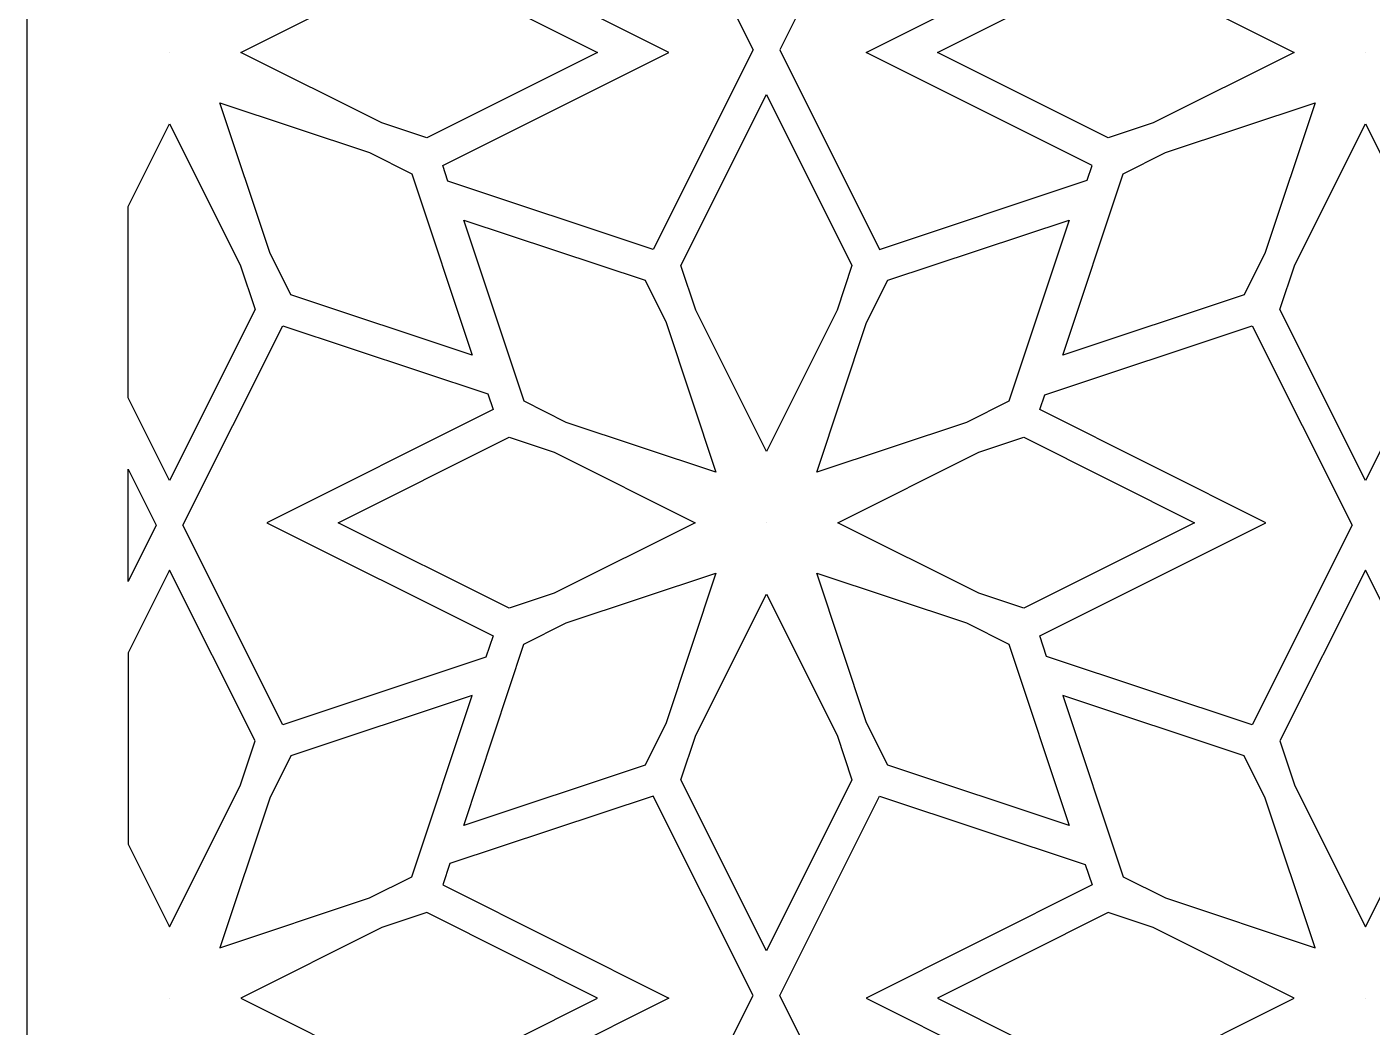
# Model space of a CAD drawing. Header units: centimetres. Extents: x 10.4 to 18.6, y -7.8 to 7.9.
# Drawn here: x 10.422 to 14.55, y 1.14 to 4.209 of the extents above; entities that cross this region are included whole.
import ezdxf

# ---------------------------------------------------------------- set-up
doc = ezdxf.new("R2010")
doc.units = ezdxf.units.CM
doc.header["$MEASUREMENT"] = 0
doc.layers.add('layer 1', color=7, linetype='Continuous')

msp = doc.modelspace()

# ---------------------------------------------------------------- linework, layer by layer
at = {"layer": 'layer 1', "color": 250}
for points, knots in [([(10.42224, -7.84535), (10.42224, -7.84535), (10.42224, -7.72814), (10.42224, -7.72814), (10.42224, -7.72814), (10.42224, -7.72814), (10.42224, -7.58875), (10.42224, -7.58875), (10.42224, -7.58875), (10.42224, -7.58875), (10.42224, -7.36993), (10.42224, -7.36993), (10.42224, -7.36993), (10.42224, -7.36993), (10.42224, -7.23053), (10.42224, -7.23053), (10.42224, -7.23053), (10.42224, -7.23053), (10.42224, -6.71387), (10.42224, -6.71387), (10.42224, -6.71387), (10.42224, -6.71387), (10.42224, -6.61053), (10.42224, -6.61053), (10.42224, -6.61053), (10.42224, -6.61053), (10.42224, -6.09295), (10.42224, -6.09295), (10.42224, -6.09295), (10.42224, -6.09295), (10.42224, -5.94718), (10.42224, -5.94718), (10.42224, -5.94718), (10.42224, -5.94718), (10.42224, -5.44548), (10.42224, -5.44548), (10.42224, -5.44548), (10.42224, -5.44548), (10.42224, -5.34215), (10.42224, -5.34215), (10.42224, -5.34215), (10.42224, -5.34215), (10.42224, -4.82549), (10.42224, -4.82549), (10.42224, -4.82549), (10.42224, -4.82549), (10.42224, -4.68609), (10.42224, -4.68609), (10.42224, -4.68609), (10.42224, -4.68609), (10.42224, -4.46727), (10.42224, -4.46727), (10.42224, -4.46727), (10.42224, -4.46727), (10.42224, -4.32787), (10.42224, -4.32787), (10.42224, -4.32787), (10.42224, -4.32787), (10.42224, -3.81121), (10.42224, -3.81121), (10.42224, -3.81121), (10.42224, -3.81121), (10.42224, -3.70788), (10.42224, -3.70788), (10.42224, -3.70788), (10.42224, -3.70788), (10.42224, -3.19029), (10.42224, -3.19029), (10.42224, -3.19029), (10.42224, -3.19029), (10.42224, -3.04452), (10.42224, -3.04452), (10.42224, -3.04452), (10.42224, -3.04452), (10.42224, -2.54281), (10.42224, -2.54281), (10.42224, -2.54281), (10.42224, -2.54281), (10.42224, -2.43948), (10.42224, -2.43948), (10.42224, -2.43948), (10.42224, -2.43948), (10.42224, -1.92282), (10.42224, -1.92282), (10.42224, -1.92282), (10.42224, -1.92282), (10.42224, -1.78342), (10.42224, -1.78342), (10.42224, -1.78342), (10.42224, -1.78342), (10.42224, -1.5646), (10.42224, -1.5646), (10.42224, -1.5646), (10.42224, -1.5646), (10.42224, -1.4252), (10.42224, -1.4252), (10.42224, -1.4252), (10.42224, -1.4252), (10.42224, -0.90854), (10.42224, -0.90854), (10.42224, -0.90854), (10.42224, -0.90854), (10.42224, -0.80521), (10.42224, -0.80521), (10.42224, -0.80521), (10.42224, -0.80521), (10.42224, -0.28762), (10.42224, -0.28762), (10.42224, -0.28762), (10.42224, -0.28762), (10.42224, -0.14185), (10.42224, -0.14185), (10.42224, -0.14185), (10.42224, -0.14185), (10.42224, 0.35984), (10.42224, 0.35984), (10.42224, 0.35984), (10.42224, 0.35984), (10.42224, 0.46317), (10.42224, 0.46317), (10.42224, 0.46317), (10.42224, 0.46317), (10.42224, 0.97984), (10.42224, 0.97984), (10.42224, 0.97984), (10.42224, 0.97984), (10.42224, 1.11923), (10.42224, 1.11923), (10.42224, 1.11923), (10.42224, 1.11923), (10.42224, 1.33806), (10.42224, 1.33806), (10.42224, 1.33806), (10.42224, 1.33806), (10.42224, 1.47745), (10.42224, 1.47745), (10.42224, 1.47745), (10.42224, 1.47745), (10.42224, 1.99411), (10.42224, 1.99411), (10.42224, 1.99411), (10.42224, 1.99411), (10.42224, 2.09745), (10.42224, 2.09745), (10.42224, 2.09745), (10.42224, 2.09745), (10.42224, 2.61503), (10.42224, 2.61503), (10.42224, 2.61503), (10.42224, 2.61503), (10.42224, 2.7608), (10.42224, 2.7608), (10.42224, 2.7608), (10.42224, 2.7608), (10.42224, 3.26252), (10.42224, 3.26252), (10.42224, 3.26252), (10.42224, 3.26252), (10.42224, 3.36585), (10.42224, 3.36585), (10.42224, 3.36585), (10.42224, 3.36585), (10.42224, 3.88251), (10.42224, 3.88251), (10.42224, 3.88251), (10.42224, 3.88251), (10.42224, 4.0219), (10.42224, 4.0219), (10.42224, 4.0219), (10.42224, 4.0219), (10.42224, 4.24073), (10.42224, 4.24073), (10.42224, 4.24073), (10.42224, 4.24073), (10.42224, 4.38012), (10.42224, 4.38012), (10.42224, 4.38012), (10.42224, 4.38012), (10.42224, 4.89679), (10.42224, 4.89679), (10.42224, 4.89679), (10.42224, 4.89679), (10.42224, 5.00012), (10.42224, 5.00012), (10.42224, 5.00012), (10.42224, 5.00012), (10.42224, 5.5177), (10.42224, 5.5177), (10.42224, 5.5177), (10.42224, 5.5177), (10.42224, 5.66348), (10.42224, 5.66348), (10.42224, 5.66348), (10.42224, 5.66348), (10.42224, 6.16517), (10.42224, 6.16517), (10.42224, 6.16517), (10.42224, 6.16517), (10.42224, 6.2685), (10.42224, 6.2685), (10.42224, 6.2685), (10.42224, 6.2685), (10.42224, 6.78516), (10.42224, 6.78516), (10.42224, 6.78516), (10.42224, 6.78516), (10.42224, 6.92456), (10.42224, 6.92456), (10.42224, 6.92456), (10.42224, 6.92456), (10.42224, 7.14338), (10.42224, 7.14338), (10.42224, 7.14338), (10.42224, 7.14338), (10.42224, 7.28278), (10.42224, 7.28278), (10.42224, 7.28278), (10.42224, 7.28278), (10.42224, 7.79944), (10.42224, 7.79944), (10.42224, 7.79944), (10.42224, 7.79944), (10.42224, 7.87875), (10.42224, 7.87875), (10.42224, 7.87875), (10.42224, 7.87875), (18.64635, 7.87875), (18.64635, 7.87875), (18.64635, 7.87875), (18.64635, 7.87875), (18.64635, 7.85755), (18.64635, 7.85755), (18.64635, 7.85755), (18.64635, 7.85755), (18.64635, 7.75422), (18.64635, 7.75422), (18.64635, 7.75422), (18.64635, 7.75422), (18.64635, 7.23755), (18.64635, 7.23755), (18.64635, 7.23755), (18.64635, 7.23755), (18.64635, 7.09941), (18.64635, 7.09941), (18.64635, 7.09941), (18.64635, 7.09941), (18.64635, 6.87311), (18.64635, 6.87311), (18.64635, 6.87311), (18.64635, 6.87311), (18.64635, 6.73498), (18.64635, 6.73498), (18.64635, 6.73498), (18.64635, 6.73498), (18.64635, 6.21832), (18.64635, 6.21832), (18.64635, 6.21832), (18.64635, 6.21832), (18.64635, 6.11498), (18.64635, 6.11498), (18.64635, 6.11498), (18.64635, 6.11498), (18.64635, 5.61579), (18.64635, 5.61579), (18.64635, 5.61579), (18.64635, 5.61579), (18.64635, 5.46994), (18.64635, 5.46994), (18.64635, 5.46994), (18.64635, 5.46994), (18.64635, 4.95488), (18.64635, 4.95488), (18.64635, 4.95488), (18.64635, 4.95488), (18.64635, 4.85154), (18.64635, 4.85154), (18.64635, 4.85154), (18.64635, 4.85154), (18.64635, 4.33488), (18.64635, 4.33488), (18.64635, 4.33488), (18.64635, 4.33488), (18.64635, 4.19674), (18.64635, 4.19674), (18.64635, 4.19674), (18.64635, 4.19674), (18.64635, 3.97044), (18.64635, 3.97044), (18.64635, 3.97044), (18.64635, 3.97044), (18.64635, 3.8323), (18.64635, 3.8323), (18.64635, 3.8323), (18.64635, 3.8323), (18.64635, 3.31564), (18.64635, 3.31564), (18.64635, 3.31564), (18.64635, 3.31564), (18.64635, 3.21231), (18.64635, 3.21231), (18.64635, 3.21231), (18.64635, 3.21231), (18.64635, 2.71314), (18.64635, 2.71314), (18.64635, 2.71314), (18.64635, 2.71314), (18.64635, 2.56729), (18.64635, 2.56729), (18.64635, 2.56729), (18.64635, 2.56729), (18.64635, 2.05222), (18.64635, 2.05222), (18.64635, 2.05222), (18.64635, 2.05222), (18.64635, 1.94889), (18.64635, 1.94889), (18.64635, 1.94889), (18.64635, 1.94889), (18.64635, 1.43222), (18.64635, 1.43222), (18.64635, 1.43222), (18.64635, 1.43222), (18.64635, 1.29409), (18.64635, 1.29409), (18.64635, 1.29409), (18.64635, 1.29409), (18.64635, 1.06779), (18.64635, 1.06779), (18.64635, 1.06779), (18.64635, 1.06779), (18.64635, 0.92965), (18.64635, 0.92965), (18.64635, 0.92965), (18.64635, 0.92965), (18.64635, 0.41299), (18.64635, 0.41299), (18.64635, 0.41299), (18.64635, 0.41299), (18.64635, 0.30965), (18.64635, 0.30965), (18.64635, 0.30965), (18.64635, 0.30965), (18.64635, -0.18953), (18.64635, -0.18953), (18.64635, -0.18953), (18.64635, -0.18953), (18.64635, -0.33539), (18.64635, -0.33539), (18.64635, -0.33539), (18.64635, -0.33539), (18.64635, -0.85045), (18.64635, -0.85045), (18.64635, -0.85045), (18.64635, -0.85045), (18.64635, -0.95378), (18.64635, -0.95378), (18.64635, -0.95378), (18.64635, -0.95378), (18.64635, -1.47044), (18.64635, -1.47044), (18.64635, -1.47044), (18.64635, -1.47044), (18.64635, -1.60858), (18.64635, -1.60858), (18.64635, -1.60858), (18.64635, -1.60858), (18.64635, -1.83488), (18.64635, -1.83488), (18.64635, -1.83488), (18.64635, -1.83488), (18.64635, -1.97302), (18.64635, -1.97302), (18.64635, -1.97302), (18.64635, -1.97302), (18.64635, -2.48968), (18.64635, -2.48968), (18.64635, -2.48968), (18.64635, -2.48968), (18.64635, -2.59302), (18.64635, -2.59302), (18.64635, -2.59302), (18.64635, -2.59302), (18.64635, -3.09219), (18.64635, -3.09219), (18.64635, -3.09219), (18.64635, -3.09219), (18.64635, -3.23804), (18.64635, -3.23804), (18.64635, -3.23804), (18.64635, -3.23804), (18.64635, -3.7531), (18.64635, -3.7531), (18.64635, -3.7531), (18.64635, -3.7531), (18.64635, -3.85644), (18.64635, -3.85644), (18.64635, -3.85644), (18.64635, -3.85644), (18.64635, -4.3731), (18.64635, -4.3731), (18.64635, -4.3731), (18.64635, -4.3731), (18.64635, -4.51124), (18.64635, -4.51124), (18.64635, -4.51124), (18.64635, -4.51124), (18.64635, -4.73754), (18.64635, -4.73754), (18.64635, -4.73754), (18.64635, -4.73754), (18.64635, -4.87568), (18.64635, -4.87568), (18.64635, -4.87568), (18.64635, -4.87568), (18.64635, -5.39234), (18.64635, -5.39234), (18.64635, -5.39234), (18.64635, -5.39234), (18.64635, -5.49567), (18.64635, -5.49567), (18.64635, -5.49567), (18.64635, -5.49567), (18.64635, -5.99486), (18.64635, -5.99486), (18.64635, -5.99486), (18.64635, -5.99486), (18.64635, -6.14071), (18.64635, -6.14071), (18.64635, -6.14071), (18.64635, -6.14071), (18.64635, -6.65577), (18.64635, -6.65577), (18.64635, -6.65577), (18.64635, -6.65577), (18.64635, -6.75911), (18.64635, -6.75911), (18.64635, -6.75911), (18.64635, -6.75911), (18.64635, -7.27577), (18.64635, -7.27577), (18.64635, -7.27577), (18.64635, -7.27577), (18.64635, -7.41391), (18.64635, -7.41391), (18.64635, -7.41391), (18.64635, -7.41391), (18.64635, -7.64021), (18.64635, -7.64021), (18.64635, -7.64021), (18.64635, -7.64021), (18.64635, -7.77835), (18.64635, -7.77835), (18.64635, -7.77835), (18.64635, -7.77835), (18.64635, -7.84535), (18.64635, -7.84535), (18.64635, -7.84535), (18.64635, -7.84535), (10.42224, -7.84535), (10.42224, -7.84535)], [0, 0, 0, 0, 0.0086207, 0.0086207, 0.0086207, 0.0086207, 0.0172414, 0.0172414, 0.0172414, 0.0172414, 0.0258621, 0.0258621, 0.0258621, 0.0258621, 0.0344828, 0.0344828, 0.0344828, 0.0344828, 0.0431034, 0.0431034, 0.0431034, 0.0431034, 0.0517241, 0.0517241, 0.0517241, 0.0517241, 0.0603448, 0.0603448, 0.0603448, 0.0603448, 0.0689655, 0.0689655, 0.0689655, 0.0689655, 0.0775862, 0.0775862, 0.0775862, 0.0775862, 0.0862069, 0.0862069, 0.0862069, 0.0862069, 0.0948276, 0.0948276, 0.0948276, 0.0948276, 0.1034483, 0.1034483, 0.1034483, 0.1034483, 0.112069, 0.112069, 0.112069, 0.112069, 0.1206897, 0.1206897, 0.1206897, 0.1206897, 0.1293103, 0.1293103, 0.1293103, 0.1293103, 0.137931, 0.137931, 0.137931, 0.137931, 0.1465517, 0.1465517, 0.1465517, 0.1465517, 0.1551724, 0.1551724, 0.1551724, 0.1551724, 0.1637931, 0.1637931, 0.1637931, 0.1637931, 0.1724138, 0.1724138, 0.1724138, 0.1724138, 0.1810345, 0.1810345, 0.1810345, 0.1810345, 0.1896552, 0.1896552, 0.1896552, 0.1896552, 0.1982759, 0.1982759, 0.1982759, 0.1982759, 0.2068966, 0.2068966, 0.2068966, 0.2068966, 0.2155172, 0.2155172, 0.2155172, 0.2155172, 0.2241379, 0.2241379, 0.2241379, 0.2241379, 0.2327586, 0.2327586, 0.2327586, 0.2327586, 0.2413793, 0.2413793, 0.2413793, 0.2413793, 0.25, 0.25, 0.25, 0.25, 0.2586207, 0.2586207, 0.2586207, 0.2586207, 0.2672414, 0.2672414, 0.2672414, 0.2672414, 0.2758621, 0.2758621, 0.2758621, 0.2758621, 0.2844828, 0.2844828, 0.2844828, 0.2844828, 0.2931034, 0.2931034, 0.2931034, 0.2931034, 0.3017241, 0.3017241, 0.3017241, 0.3017241, 0.3103448, 0.3103448, 0.3103448, 0.3103448, 0.3189655, 0.3189655, 0.3189655, 0.3189655, 0.3275862, 0.3275862, 0.3275862, 0.3275862, 0.3362069, 0.3362069, 0.3362069, 0.3362069, 0.3448276, 0.3448276, 0.3448276, 0.3448276, 0.3534483, 0.3534483, 0.3534483, 0.3534483, 0.362069, 0.362069, 0.362069, 0.362069, 0.3706897, 0.3706897, 0.3706897, 0.3706897, 0.3793103, 0.3793103, 0.3793103, 0.3793103, 0.387931, 0.387931, 0.387931, 0.387931, 0.3965517, 0.3965517, 0.3965517, 0.3965517, 0.4051724, 0.4051724, 0.4051724, 0.4051724, 0.4137931, 0.4137931, 0.4137931, 0.4137931, 0.4224138, 0.4224138, 0.4224138, 0.4224138, 0.4310345, 0.4310345, 0.4310345, 0.4310345, 0.4396552, 0.4396552, 0.4396552, 0.4396552, 0.4482759, 0.4482759, 0.4482759, 0.4482759, 0.4568966, 0.4568966, 0.4568966, 0.4568966, 0.4655172, 0.4655172, 0.4655172, 0.4655172, 0.4741379, 0.4741379, 0.4741379, 0.4741379, 0.4827586, 0.4827586, 0.4827586, 0.4827586, 0.4913793, 0.4913793, 0.4913793, 0.4913793, 0.5, 0.5, 0.5, 0.5, 0.5086207, 0.5086207, 0.5086207, 0.5086207, 0.5172414, 0.5172414, 0.5172414, 0.5172414, 0.5258621, 0.5258621, 0.5258621, 0.5258621, 0.5344828, 0.5344828, 0.5344828, 0.5344828, 0.5431034, 0.5431034, 0.5431034, 0.5431034, 0.5517241, 0.5517241, 0.5517241, 0.5517241, 0.5603448, 0.5603448, 0.5603448, 0.5603448, 0.5689655, 0.5689655, 0.5689655, 0.5689655, 0.5775862, 0.5775862, 0.5775862, 0.5775862, 0.5862069, 0.5862069, 0.5862069, 0.5862069, 0.5948276, 0.5948276, 0.5948276, 0.5948276, 0.6034483, 0.6034483, 0.6034483, 0.6034483, 0.612069, 0.612069, 0.612069, 0.612069, 0.6206897, 0.6206897, 0.6206897, 0.6206897, 0.6293103, 0.6293103, 0.6293103, 0.6293103, 0.637931, 0.637931, 0.637931, 0.637931, 0.6465517, 0.6465517, 0.6465517, 0.6465517, 0.6551724, 0.6551724, 0.6551724, 0.6551724, 0.6637931, 0.6637931, 0.6637931, 0.6637931, 0.6724138, 0.6724138, 0.6724138, 0.6724138, 0.6810345, 0.6810345, 0.6810345, 0.6810345, 0.6896552, 0.6896552, 0.6896552, 0.6896552, 0.6982759, 0.6982759, 0.6982759, 0.6982759, 0.7068966, 0.7068966, 0.7068966, 0.7068966, 0.7155172, 0.7155172, 0.7155172, 0.7155172, 0.7241379, 0.7241379, 0.7241379, 0.7241379, 0.7327586, 0.7327586, 0.7327586, 0.7327586, 0.7413793, 0.7413793, 0.7413793, 0.7413793, 0.75, 0.75, 0.75, 0.75, 0.7586207, 0.7586207, 0.7586207, 0.7586207, 0.7672414, 0.7672414, 0.7672414, 0.7672414, 0.7758621, 0.7758621, 0.7758621, 0.7758621, 0.7844828, 0.7844828, 0.7844828, 0.7844828, 0.7931034, 0.7931034, 0.7931034, 0.7931034, 0.8017241, 0.8017241, 0.8017241, 0.8017241, 0.8103448, 0.8103448, 0.8103448, 0.8103448, 0.8189655, 0.8189655, 0.8189655, 0.8189655, 0.8275862, 0.8275862, 0.8275862, 0.8275862, 0.8362069, 0.8362069, 0.8362069, 0.8362069, 0.8448276, 0.8448276, 0.8448276, 0.8448276, 0.8534483, 0.8534483, 0.8534483, 0.8534483, 0.862069, 0.862069, 0.862069, 0.862069, 0.8706897, 0.8706897, 0.8706897, 0.8706897, 0.8793103, 0.8793103, 0.8793103, 0.8793103, 0.887931, 0.887931, 0.887931, 0.887931, 0.8965517, 0.8965517, 0.8965517, 0.8965517, 0.9051724, 0.9051724, 0.9051724, 0.9051724, 0.9137931, 0.9137931, 0.9137931, 0.9137931, 0.9224138, 0.9224138, 0.9224138, 0.9224138, 0.9310345, 0.9310345, 0.9310345, 0.9310345, 0.9396552, 0.9396552, 0.9396552, 0.9396552, 0.9482759, 0.9482759, 0.9482759, 0.9482759, 0.9568966, 0.9568966, 0.9568966, 0.9568966, 0.9655172, 0.9655172, 0.9655172, 0.9655172, 0.9741379, 0.9741379, 0.9741379, 0.9741379, 0.9827586, 0.9827586, 0.9827586, 0.9827586, 1, 1, 1, 1]), ([(11.72031, 4.54422), (11.72031, 4.54422), (11.69855, 4.47879), (11.69855, 4.47879), (11.69855, 4.47879), (11.69855, 4.47879), (12.39233, 4.13131), (12.39233, 4.13131), (12.39233, 4.13131), (12.39233, 4.13131), (11.69854, 3.78382), (11.69854, 3.78382), (11.69854, 3.78382), (11.69854, 3.78382), (11.71436, 3.73626), (11.71436, 3.73626), (11.71436, 3.73626), (11.71436, 3.73626), (12.34412, 3.52682), (12.34412, 3.52682), (12.34412, 3.52682), (12.34412, 3.52682), (12.65086, 4.13926), (12.65086, 4.13926), (12.65086, 4.13926), (12.65086, 4.13926), (12.34412, 4.75169), (12.34412, 4.75169), (12.34412, 4.75169), (12.34412, 4.75169), (11.72031, 4.54422), (11.72031, 4.54422)], [0, 0, 0, 0, 0.1111111, 0.1111111, 0.1111111, 0.1111111, 0.2222222, 0.2222222, 0.2222222, 0.2222222, 0.3333333, 0.3333333, 0.3333333, 0.3333333, 0.4444444, 0.4444444, 0.4444444, 0.4444444, 0.5555556, 0.5555556, 0.5555556, 0.5555556, 0.6666667, 0.6666667, 0.6666667, 0.6666667, 0.7777778, 0.7777778, 0.7777778, 0.7777778, 1, 1, 1, 1]), ([(12.73234, 4.13926), (12.73234, 4.13926), (13.03909, 4.7517), (13.03909, 4.7517), (13.03909, 4.7517), (13.03909, 4.7517), (13.67002, 4.54186), (13.67002, 4.54186), (13.67002, 4.54186), (13.67002, 4.54186), (13.69099, 4.4788), (13.69099, 4.4788), (13.69099, 4.4788), (13.69099, 4.4788), (12.9972, 4.13131), (12.9972, 4.13131), (12.9972, 4.13131), (12.9972, 4.13131), (13.69098, 3.78384), (13.69098, 3.78384), (13.69098, 3.78384), (13.69098, 3.78384), (13.67594, 3.73863), (13.67594, 3.73863), (13.67594, 3.73863), (13.67594, 3.73863), (13.03909, 3.52682), (13.03909, 3.52682), (13.03909, 3.52682), (13.03909, 3.52682), (12.73234, 4.13926), (12.73234, 4.13926)], [0, 0, 0, 0, 0.1111111, 0.1111111, 0.1111111, 0.1111111, 0.2222222, 0.2222222, 0.2222222, 0.2222222, 0.3333333, 0.3333333, 0.3333333, 0.3333333, 0.4444444, 0.4444444, 0.4444444, 0.4444444, 0.5555556, 0.5555556, 0.5555556, 0.5555556, 0.6666667, 0.6666667, 0.6666667, 0.6666667, 0.7777778, 0.7777778, 0.7777778, 0.7777778, 1, 1, 1, 1]), ([(11.64913, 4.39388), (11.64913, 4.39388), (11.51138, 4.34806), (11.51138, 4.34806), (11.51138, 4.34806), (11.51138, 4.34806), (11.0786, 4.13131), (11.0786, 4.13131), (11.0786, 4.13131), (11.0786, 4.13131), (11.51137, 3.91456), (11.51137, 3.91456), (11.51137, 3.91456), (11.51137, 3.91456), (11.64913, 3.86874), (11.64913, 3.86874), (11.64913, 3.86874), (11.64913, 3.86874), (12.17338, 4.13131), (12.17338, 4.13131), (12.17338, 4.13131), (12.17338, 4.13131), (11.64913, 4.39388), (11.64913, 4.39388)], [0, 0, 0, 0, 0.1428571, 0.1428571, 0.1428571, 0.1428571, 0.2857143, 0.2857143, 0.2857143, 0.2857143, 0.4285714, 0.4285714, 0.4285714, 0.4285714, 0.5714286, 0.5714286, 0.5714286, 0.5714286, 0.7142857, 0.7142857, 0.7142857, 0.7142857, 1, 1, 1, 1]), ([(13.87816, 4.34807), (13.87816, 4.34807), (13.7404, 4.39388), (13.7404, 4.39388), (13.7404, 4.39388), (13.7404, 4.39388), (13.21615, 4.13131), (13.21615, 4.13131), (13.21615, 4.13131), (13.21615, 4.13131), (13.7404, 3.86875), (13.7404, 3.86875), (13.7404, 3.86875), (13.7404, 3.86875), (13.87814, 3.91456), (13.87814, 3.91456), (13.87814, 3.91456), (13.87814, 3.91456), (14.31092, 4.13131), (14.31092, 4.13131), (14.31092, 4.13131), (14.31092, 4.13131), (13.87816, 4.34807), (13.87816, 4.34807)], [0, 0, 0, 0, 0.1428571, 0.1428571, 0.1428571, 0.1428571, 0.2857143, 0.2857143, 0.2857143, 0.2857143, 0.4285714, 0.4285714, 0.4285714, 0.4285714, 0.5714286, 0.5714286, 0.5714286, 0.5714286, 0.7142857, 0.7142857, 0.7142857, 0.7142857, 1, 1, 1, 1]), ([(10.85963, 4.13132), (10.85963, 4.13132), (10.85964, 4.13131), (10.85964, 4.13131), (10.85964, 4.13131), (10.85964, 4.13131), (10.85964, 4.13131), (10.85964, 4.13131), (10.85964, 4.13131), (10.85964, 4.13131), (10.85964, 4.13131), (10.85964, 4.13131), (10.85964, 4.13131), (10.85964, 4.13131), (10.85964, 4.1313), (10.85964, 4.1313), (10.85964, 4.1313), (10.85964, 4.1313), (10.85964, 4.13131), (10.85964, 4.13131), (10.85964, 4.13131), (10.85964, 4.13131), (10.85965, 4.1313), (10.85965, 4.1313), (10.85965, 4.1313), (10.85965, 4.1313), (10.85965, 4.13131), (10.85965, 4.13131), (10.85965, 4.13131), (10.85965, 4.13131), (10.85966, 4.1313), (10.85966, 4.1313), (10.85966, 4.1313), (10.85966, 4.1313), (10.85965, 4.13131), (10.85965, 4.13131), (10.85965, 4.13131), (10.85965, 4.13131), (10.85966, 4.13131), (10.85966, 4.13131), (10.85966, 4.13131), (10.85966, 4.13131), (10.85965, 4.13131), (10.85965, 4.13131), (10.85965, 4.13131), (10.85965, 4.13131), (10.85966, 4.13132), (10.85966, 4.13132), (10.85966, 4.13132), (10.85966, 4.13132), (10.85965, 4.13131), (10.85965, 4.13131), (10.85965, 4.13131), (10.85965, 4.13131), (10.85964, 4.13133), (10.85964, 4.13133), (10.85964, 4.13133), (10.85964, 4.13133), (10.85965, 4.13132), (10.85965, 4.13132), (10.85965, 4.13132), (10.85965, 4.13132), (10.85963, 4.13132), (10.85963, 4.13132)], [0, 0, 0, 0, 0.0588235, 0.0588235, 0.0588235, 0.0588235, 0.1176471, 0.1176471, 0.1176471, 0.1176471, 0.1764706, 0.1764706, 0.1764706, 0.1764706, 0.2352941, 0.2352941, 0.2352941, 0.2352941, 0.2941176, 0.2941176, 0.2941176, 0.2941176, 0.3529412, 0.3529412, 0.3529412, 0.3529412, 0.4117647, 0.4117647, 0.4117647, 0.4117647, 0.4705882, 0.4705882, 0.4705882, 0.4705882, 0.5294118, 0.5294118, 0.5294118, 0.5294118, 0.5882353, 0.5882353, 0.5882353, 0.5882353, 0.6470588, 0.6470588, 0.6470588, 0.6470588, 0.7058824, 0.7058824, 0.7058824, 0.7058824, 0.7647059, 0.7647059, 0.7647059, 0.7647059, 0.8235294, 0.8235294, 0.8235294, 0.8235294, 0.8823529, 0.8823529, 0.8823529, 0.8823529, 1, 1, 1, 1]), ([(14.52986, 4.13132), (14.52986, 4.13132), (14.52987, 4.13131), (14.52987, 4.13131), (14.52987, 4.13131), (14.52987, 4.13131), (14.52987, 4.13131), (14.52987, 4.13131), (14.52987, 4.13131), (14.52987, 4.13131), (14.52987, 4.13131), (14.52987, 4.13131), (14.52987, 4.13131), (14.52987, 4.13131), (14.52987, 4.1313), (14.52987, 4.1313), (14.52987, 4.1313), (14.52987, 4.1313), (14.52987, 4.13131), (14.52987, 4.13131), (14.52987, 4.13131), (14.52987, 4.13131), (14.52988, 4.1313), (14.52988, 4.1313), (14.52988, 4.1313), (14.52988, 4.1313), (14.52988, 4.13131), (14.52988, 4.13131), (14.52988, 4.13131), (14.52988, 4.13131), (14.52989, 4.1313), (14.52989, 4.1313), (14.52989, 4.1313), (14.52989, 4.1313), (14.52988, 4.13131), (14.52988, 4.13131), (14.52988, 4.13131), (14.52988, 4.13131), (14.5299, 4.13131), (14.5299, 4.13131), (14.5299, 4.13131), (14.5299, 4.13131), (14.52988, 4.13131), (14.52988, 4.13131), (14.52988, 4.13131), (14.52988, 4.13131), (14.52988, 4.13132), (14.52988, 4.13132), (14.52988, 4.13132), (14.52988, 4.13132), (14.52988, 4.13131), (14.52988, 4.13131), (14.52988, 4.13131), (14.52988, 4.13131), (14.52987, 4.13133), (14.52987, 4.13133), (14.52987, 4.13133), (14.52987, 4.13133), (14.52988, 4.13132), (14.52988, 4.13132), (14.52988, 4.13132), (14.52988, 4.13132), (14.52986, 4.13132), (14.52986, 4.13132)], [0, 0, 0, 0, 0.0588235, 0.0588235, 0.0588235, 0.0588235, 0.1176471, 0.1176471, 0.1176471, 0.1176471, 0.1764706, 0.1764706, 0.1764706, 0.1764706, 0.2352941, 0.2352941, 0.2352941, 0.2352941, 0.2941176, 0.2941176, 0.2941176, 0.2941176, 0.3529412, 0.3529412, 0.3529412, 0.3529412, 0.4117647, 0.4117647, 0.4117647, 0.4117647, 0.4705882, 0.4705882, 0.4705882, 0.4705882, 0.5294118, 0.5294118, 0.5294118, 0.5294118, 0.5882353, 0.5882353, 0.5882353, 0.5882353, 0.6470588, 0.6470588, 0.6470588, 0.6470588, 0.7058824, 0.7058824, 0.7058824, 0.7058824, 0.7647059, 0.7647059, 0.7647059, 0.7647059, 0.8235294, 0.8235294, 0.8235294, 0.8235294, 0.8823529, 0.8823529, 0.8823529, 0.8823529, 1, 1, 1, 1]), ([(11.60355, 3.75873), (11.60355, 3.75873), (11.47376, 3.82373), (11.47376, 3.82373), (11.47376, 3.82373), (11.47376, 3.82373), (11.01447, 3.97648), (11.01447, 3.97648), (11.01447, 3.97648), (11.01447, 3.97648), (11.16722, 3.5172), (11.16722, 3.5172), (11.16722, 3.5172), (11.16722, 3.5172), (11.23223, 3.3874), (11.23223, 3.3874), (11.23223, 3.3874), (11.23223, 3.3874), (11.78859, 3.20236), (11.78859, 3.20236), (11.78859, 3.20236), (11.78859, 3.20236), (11.60355, 3.75873), (11.60355, 3.75873)], [0, 0, 0, 0, 0.1428571, 0.1428571, 0.1428571, 0.1428571, 0.2857143, 0.2857143, 0.2857143, 0.2857143, 0.4285714, 0.4285714, 0.4285714, 0.4285714, 0.5714286, 0.5714286, 0.5714286, 0.5714286, 0.7142857, 0.7142857, 0.7142857, 0.7142857, 1, 1, 1, 1]), ([(12.42903, 3.4774), (12.42903, 3.4774), (12.47485, 3.33966), (12.47485, 3.33966), (12.47485, 3.33966), (12.47485, 3.33966), (12.6916, 2.90688), (12.6916, 2.90688), (12.6916, 2.90688), (12.6916, 2.90688), (12.90835, 3.33965), (12.90835, 3.33965), (12.90835, 3.33965), (12.90835, 3.33965), (12.95417, 3.4774), (12.95417, 3.4774), (12.95417, 3.4774), (12.95417, 3.4774), (12.6916, 4.00165), (12.6916, 4.00165), (12.6916, 4.00165), (12.6916, 4.00165), (12.42903, 3.4774), (12.42903, 3.4774)], [0, 0, 0, 0, 0.1428571, 0.1428571, 0.1428571, 0.1428571, 0.2857143, 0.2857143, 0.2857143, 0.2857143, 0.4285714, 0.4285714, 0.4285714, 0.4285714, 0.5714286, 0.5714286, 0.5714286, 0.5714286, 0.7142857, 0.7142857, 0.7142857, 0.7142857, 1, 1, 1, 1]), ([(14.15729, 3.38741), (14.15729, 3.38741), (14.2223, 3.5172), (14.2223, 3.5172), (14.2223, 3.5172), (14.2223, 3.5172), (14.37506, 3.97649), (14.37506, 3.97649), (14.37506, 3.97649), (14.37506, 3.97649), (13.91577, 3.82374), (13.91577, 3.82374), (13.91577, 3.82374), (13.91577, 3.82374), (13.78597, 3.75873), (13.78597, 3.75873), (13.78597, 3.75873), (13.78597, 3.75873), (13.60093, 3.20237), (13.60093, 3.20237), (13.60093, 3.20237), (13.60093, 3.20237), (14.15729, 3.38741), (14.15729, 3.38741)], [0, 0, 0, 0, 0.1428571, 0.1428571, 0.1428571, 0.1428571, 0.2857143, 0.2857143, 0.2857143, 0.2857143, 0.4285714, 0.4285714, 0.4285714, 0.4285714, 0.5714286, 0.5714286, 0.5714286, 0.5714286, 0.7142857, 0.7142857, 0.7142857, 0.7142857, 1, 1, 1, 1]), ([(11.12221, 3.34183), (11.12221, 3.34183), (11.0764, 3.47958), (11.0764, 3.47958), (11.0764, 3.47958), (11.0764, 3.47958), (10.85964, 3.91236), (10.85964, 3.91236), (10.85964, 3.91236), (10.85964, 3.91236), (10.73258, 3.65867), (10.73258, 3.65867), (10.73258, 3.65867), (10.73258, 3.65867), (10.73258, 3.07128), (10.73258, 3.07128), (10.73258, 3.07128), (10.73258, 3.07128), (10.85964, 2.81759), (10.85964, 2.81759), (10.85964, 2.81759), (10.85964, 2.81759), (11.12221, 3.34183), (11.12221, 3.34183)], [0, 0, 0, 0, 0.1428571, 0.1428571, 0.1428571, 0.1428571, 0.2857143, 0.2857143, 0.2857143, 0.2857143, 0.4285714, 0.4285714, 0.4285714, 0.4285714, 0.5714286, 0.5714286, 0.5714286, 0.5714286, 0.7142857, 0.7142857, 0.7142857, 0.7142857, 1, 1, 1, 1]), ([(14.79244, 3.34183), (14.79244, 3.34183), (14.74663, 3.47958), (14.74663, 3.47958), (14.74663, 3.47958), (14.74663, 3.47958), (14.52987, 3.91236), (14.52987, 3.91236), (14.52987, 3.91236), (14.52987, 3.91236), (14.31312, 3.47959), (14.31312, 3.47959), (14.31312, 3.47959), (14.31312, 3.47959), (14.26731, 3.34183), (14.26731, 3.34183), (14.26731, 3.34183), (14.26731, 3.34183), (14.52987, 2.81759), (14.52987, 2.81759), (14.52987, 2.81759), (14.52987, 2.81759), (14.79244, 3.34183), (14.79244, 3.34183)], [0, 0, 0, 0, 0.1428571, 0.1428571, 0.1428571, 0.1428571, 0.2857143, 0.2857143, 0.2857143, 0.2857143, 0.4285714, 0.4285714, 0.4285714, 0.4285714, 0.5714286, 0.5714286, 0.5714286, 0.5714286, 0.7142857, 0.7142857, 0.7142857, 0.7142857, 1, 1, 1, 1]), ([(11.94769, 3.06051), (11.94769, 3.06051), (12.07748, 2.9955), (12.07748, 2.9955), (12.07748, 2.9955), (12.07748, 2.9955), (12.53677, 2.84275), (12.53677, 2.84275), (12.53677, 2.84275), (12.53677, 2.84275), (12.38403, 3.30204), (12.38403, 3.30204), (12.38403, 3.30204), (12.38403, 3.30204), (12.31901, 3.43184), (12.31901, 3.43184), (12.31901, 3.43184), (12.31901, 3.43184), (11.76265, 3.61687), (11.76265, 3.61687), (11.76265, 3.61687), (11.76265, 3.61687), (11.94769, 3.06051), (11.94769, 3.06051)], [0, 0, 0, 0, 0.1428571, 0.1428571, 0.1428571, 0.1428571, 0.2857143, 0.2857143, 0.2857143, 0.2857143, 0.4285714, 0.4285714, 0.4285714, 0.4285714, 0.5714286, 0.5714286, 0.5714286, 0.5714286, 0.7142857, 0.7142857, 0.7142857, 0.7142857, 1, 1, 1, 1]), ([(13.06418, 3.43183), (13.06418, 3.43183), (12.99917, 3.30204), (12.99917, 3.30204), (12.99917, 3.30204), (12.99917, 3.30204), (12.84642, 2.84275), (12.84642, 2.84275), (12.84642, 2.84275), (12.84642, 2.84275), (13.30571, 2.99549), (13.30571, 2.99549), (13.30571, 2.99549), (13.30571, 2.99549), (13.43551, 3.06051), (13.43551, 3.06051), (13.43551, 3.06051), (13.43551, 3.06051), (13.62054, 3.61687), (13.62054, 3.61687), (13.62054, 3.61687), (13.62054, 3.61687), (13.06418, 3.43183), (13.06418, 3.43183)], [0, 0, 0, 0, 0.1428571, 0.1428571, 0.1428571, 0.1428571, 0.2857143, 0.2857143, 0.2857143, 0.2857143, 0.4285714, 0.4285714, 0.4285714, 0.4285714, 0.5714286, 0.5714286, 0.5714286, 0.5714286, 0.7142857, 0.7142857, 0.7142857, 0.7142857, 1, 1, 1, 1]), ([(11.83689, 3.08297), (11.83689, 3.08297), (11.20712, 3.29241), (11.20712, 3.29241), (11.20712, 3.29241), (11.20712, 3.29241), (10.90039, 2.67998), (10.90039, 2.67998), (10.90039, 2.67998), (10.90039, 2.67998), (11.20712, 2.06755), (11.20712, 2.06755), (11.20712, 2.06755), (11.20712, 2.06755), (11.83094, 2.27501), (11.83094, 2.27501), (11.83094, 2.27501), (11.83094, 2.27501), (11.8527, 2.34045), (11.8527, 2.34045), (11.8527, 2.34045), (11.8527, 2.34045), (11.15892, 2.68793), (11.15892, 2.68793), (11.15892, 2.68793), (11.15892, 2.68793), (11.8527, 3.03541), (11.8527, 3.03541), (11.8527, 3.03541), (11.8527, 3.03541), (11.83689, 3.08297), (11.83689, 3.08297)], [0, 0, 0, 0, 0.1111111, 0.1111111, 0.1111111, 0.1111111, 0.2222222, 0.2222222, 0.2222222, 0.2222222, 0.3333333, 0.3333333, 0.3333333, 0.3333333, 0.4444444, 0.4444444, 0.4444444, 0.4444444, 0.5555556, 0.5555556, 0.5555556, 0.5555556, 0.6666667, 0.6666667, 0.6666667, 0.6666667, 0.7777778, 0.7777778, 0.7777778, 0.7777778, 1, 1, 1, 1]), ([(13.54553, 3.08061), (13.54553, 3.08061), (13.5305, 3.0354), (13.5305, 3.0354), (13.5305, 3.0354), (13.5305, 3.0354), (14.22428, 2.68792), (14.22428, 2.68792), (14.22428, 2.68792), (14.22428, 2.68792), (13.53049, 2.34043), (13.53049, 2.34043), (13.53049, 2.34043), (13.53049, 2.34043), (13.55146, 2.27738), (13.55146, 2.27738), (13.55146, 2.27738), (13.55146, 2.27738), (14.18239, 2.06754), (14.18239, 2.06754), (14.18239, 2.06754), (14.18239, 2.06754), (14.48913, 2.67998), (14.48913, 2.67998), (14.48913, 2.67998), (14.48913, 2.67998), (14.18239, 3.29242), (14.18239, 3.29242), (14.18239, 3.29242), (14.18239, 3.29242), (13.54553, 3.08061), (13.54553, 3.08061)], [0, 0, 0, 0, 0.1111111, 0.1111111, 0.1111111, 0.1111111, 0.2222222, 0.2222222, 0.2222222, 0.2222222, 0.3333333, 0.3333333, 0.3333333, 0.3333333, 0.4444444, 0.4444444, 0.4444444, 0.4444444, 0.5555556, 0.5555556, 0.5555556, 0.5555556, 0.6666667, 0.6666667, 0.6666667, 0.6666667, 0.7777778, 0.7777778, 0.7777778, 0.7777778, 1, 1, 1, 1]), ([(12.03987, 2.90468), (12.03987, 2.90468), (11.90211, 2.95049), (11.90211, 2.95049), (11.90211, 2.95049), (11.90211, 2.95049), (11.37787, 2.68793), (11.37787, 2.68793), (11.37787, 2.68793), (11.37787, 2.68793), (11.90212, 2.42536), (11.90212, 2.42536), (11.90212, 2.42536), (11.90212, 2.42536), (12.03986, 2.47117), (12.03986, 2.47117), (12.03986, 2.47117), (12.03986, 2.47117), (12.47264, 2.68793), (12.47264, 2.68793), (12.47264, 2.68793), (12.47264, 2.68793), (12.03987, 2.90468), (12.03987, 2.90468)], [0, 0, 0, 0, 0.1428571, 0.1428571, 0.1428571, 0.1428571, 0.2857143, 0.2857143, 0.2857143, 0.2857143, 0.4285714, 0.4285714, 0.4285714, 0.4285714, 0.5714286, 0.5714286, 0.5714286, 0.5714286, 0.7142857, 0.7142857, 0.7142857, 0.7142857, 1, 1, 1, 1]), ([(13.48108, 2.95049), (13.48108, 2.95049), (13.34333, 2.90468), (13.34333, 2.90468), (13.34333, 2.90468), (13.34333, 2.90468), (12.91055, 2.68792), (12.91055, 2.68792), (12.91055, 2.68792), (12.91055, 2.68792), (13.34332, 2.47117), (13.34332, 2.47117), (13.34332, 2.47117), (13.34332, 2.47117), (13.48108, 2.42536), (13.48108, 2.42536), (13.48108, 2.42536), (13.48108, 2.42536), (14.00532, 2.68792), (14.00532, 2.68792), (14.00532, 2.68792), (14.00532, 2.68792), (13.48108, 2.95049), (13.48108, 2.95049)], [0, 0, 0, 0, 0.1428571, 0.1428571, 0.1428571, 0.1428571, 0.2857143, 0.2857143, 0.2857143, 0.2857143, 0.4285714, 0.4285714, 0.4285714, 0.4285714, 0.5714286, 0.5714286, 0.5714286, 0.5714286, 0.7142857, 0.7142857, 0.7142857, 0.7142857, 1, 1, 1, 1]), ([(10.73258, 2.50764), (10.73258, 2.50764), (10.8189, 2.67998), (10.8189, 2.67998), (10.8189, 2.67998), (10.8189, 2.67998), (10.73258, 2.85233), (10.73258, 2.85233), (10.73258, 2.85233), (10.73258, 2.85233), (10.73258, 2.50764), (10.73258, 2.50764)], [0, 0, 0, 0, 0.25, 0.25, 0.25, 0.25, 0.5, 0.5, 0.5, 0.5, 1, 1, 1, 1]), ([(12.69158, 2.68793), (12.69158, 2.68793), (12.69159, 2.68793), (12.69159, 2.68793), (12.69159, 2.68793), (12.69159, 2.68793), (12.69159, 2.68792), (12.69159, 2.68792), (12.69159, 2.68792), (12.69159, 2.68792), (12.69159, 2.68792), (12.69159, 2.68792), (12.69159, 2.68792), (12.69159, 2.68792), (12.69159, 2.68791), (12.69159, 2.68791), (12.69159, 2.68791), (12.69159, 2.68791), (12.69159, 2.68792), (12.69159, 2.68792), (12.69159, 2.68792), (12.69159, 2.68792), (12.6916, 2.68791), (12.6916, 2.68791), (12.6916, 2.68791), (12.6916, 2.68791), (12.6916, 2.68792), (12.6916, 2.68792), (12.6916, 2.68792), (12.6916, 2.68792), (12.69161, 2.68791), (12.69161, 2.68791), (12.69161, 2.68791), (12.69161, 2.68791), (12.6916, 2.68792), (12.6916, 2.68792), (12.6916, 2.68792), (12.6916, 2.68792), (12.69162, 2.68793), (12.69162, 2.68793), (12.69162, 2.68793), (12.69162, 2.68793), (12.6916, 2.68792), (12.6916, 2.68792), (12.6916, 2.68792), (12.6916, 2.68792), (12.6916, 2.68793), (12.6916, 2.68793), (12.6916, 2.68793), (12.6916, 2.68793), (12.6916, 2.68793), (12.6916, 2.68793), (12.6916, 2.68793), (12.6916, 2.68793), (12.69159, 2.68794), (12.69159, 2.68794), (12.69159, 2.68794), (12.69159, 2.68794), (12.6916, 2.68793), (12.6916, 2.68793), (12.6916, 2.68793), (12.6916, 2.68793), (12.69158, 2.68793), (12.69158, 2.68793)], [0, 0, 0, 0, 0.0588235, 0.0588235, 0.0588235, 0.0588235, 0.1176471, 0.1176471, 0.1176471, 0.1176471, 0.1764706, 0.1764706, 0.1764706, 0.1764706, 0.2352941, 0.2352941, 0.2352941, 0.2352941, 0.2941176, 0.2941176, 0.2941176, 0.2941176, 0.3529412, 0.3529412, 0.3529412, 0.3529412, 0.4117647, 0.4117647, 0.4117647, 0.4117647, 0.4705882, 0.4705882, 0.4705882, 0.4705882, 0.5294118, 0.5294118, 0.5294118, 0.5294118, 0.5882353, 0.5882353, 0.5882353, 0.5882353, 0.6470588, 0.6470588, 0.6470588, 0.6470588, 0.7058824, 0.7058824, 0.7058824, 0.7058824, 0.7647059, 0.7647059, 0.7647059, 0.7647059, 0.8235294, 0.8235294, 0.8235294, 0.8235294, 0.8823529, 0.8823529, 0.8823529, 0.8823529, 1, 1, 1, 1]), ([(11.12221, 2.01813), (11.12221, 2.01813), (11.0764, 1.88038), (11.0764, 1.88038), (11.0764, 1.88038), (11.0764, 1.88038), (10.85964, 1.4476), (10.85964, 1.4476), (10.85964, 1.4476), (10.85964, 1.4476), (10.73258, 1.7013), (10.73258, 1.7013), (10.73258, 1.7013), (10.73258, 1.7013), (10.73258, 2.28868), (10.73258, 2.28868), (10.73258, 2.28868), (10.73258, 2.28868), (10.85964, 2.54237), (10.85964, 2.54237), (10.85964, 2.54237), (10.85964, 2.54237), (11.12221, 2.01813), (11.12221, 2.01813)], [0, 0, 0, 0, 0.1428571, 0.1428571, 0.1428571, 0.1428571, 0.2857143, 0.2857143, 0.2857143, 0.2857143, 0.4285714, 0.4285714, 0.4285714, 0.4285714, 0.5714286, 0.5714286, 0.5714286, 0.5714286, 0.7142857, 0.7142857, 0.7142857, 0.7142857, 1, 1, 1, 1]), ([(12.31901, 1.94402), (12.31901, 1.94402), (12.38402, 2.07381), (12.38402, 2.07381), (12.38402, 2.07381), (12.38402, 2.07381), (12.53677, 2.5331), (12.53677, 2.5331), (12.53677, 2.5331), (12.53677, 2.5331), (12.07749, 2.38035), (12.07749, 2.38035), (12.07749, 2.38035), (12.07749, 2.38035), (11.94768, 2.31534), (11.94768, 2.31534), (11.94768, 2.31534), (11.94768, 2.31534), (11.76265, 1.75898), (11.76265, 1.75898), (11.76265, 1.75898), (11.76265, 1.75898), (12.31901, 1.94402), (12.31901, 1.94402)], [0, 0, 0, 0, 0.1428571, 0.1428571, 0.1428571, 0.1428571, 0.2857143, 0.2857143, 0.2857143, 0.2857143, 0.4285714, 0.4285714, 0.4285714, 0.4285714, 0.5714286, 0.5714286, 0.5714286, 0.5714286, 0.7142857, 0.7142857, 0.7142857, 0.7142857, 1, 1, 1, 1]), ([(13.4355, 2.31534), (13.4355, 2.31534), (13.30571, 2.38035), (13.30571, 2.38035), (13.30571, 2.38035), (13.30571, 2.38035), (12.84642, 2.5331), (12.84642, 2.5331), (12.84642, 2.5331), (12.84642, 2.5331), (12.99917, 2.07381), (12.99917, 2.07381), (12.99917, 2.07381), (12.99917, 2.07381), (13.06418, 1.94401), (13.06418, 1.94401), (13.06418, 1.94401), (13.06418, 1.94401), (13.62054, 1.75898), (13.62054, 1.75898), (13.62054, 1.75898), (13.62054, 1.75898), (13.4355, 2.31534), (13.4355, 2.31534)], [0, 0, 0, 0, 0.1428571, 0.1428571, 0.1428571, 0.1428571, 0.2857143, 0.2857143, 0.2857143, 0.2857143, 0.4285714, 0.4285714, 0.4285714, 0.4285714, 0.5714286, 0.5714286, 0.5714286, 0.5714286, 0.7142857, 0.7142857, 0.7142857, 0.7142857, 1, 1, 1, 1]), ([(14.79244, 2.01813), (14.79244, 2.01813), (14.74663, 1.88038), (14.74663, 1.88038), (14.74663, 1.88038), (14.74663, 1.88038), (14.52987, 1.4476), (14.52987, 1.4476), (14.52987, 1.4476), (14.52987, 1.4476), (14.31312, 1.88037), (14.31312, 1.88037), (14.31312, 1.88037), (14.31312, 1.88037), (14.26731, 2.01813), (14.26731, 2.01813), (14.26731, 2.01813), (14.26731, 2.01813), (14.52987, 2.54237), (14.52987, 2.54237), (14.52987, 2.54237), (14.52987, 2.54237), (14.79244, 2.01813), (14.79244, 2.01813)], [0, 0, 0, 0, 0.1428571, 0.1428571, 0.1428571, 0.1428571, 0.2857143, 0.2857143, 0.2857143, 0.2857143, 0.4285714, 0.4285714, 0.4285714, 0.4285714, 0.5714286, 0.5714286, 0.5714286, 0.5714286, 0.7142857, 0.7142857, 0.7142857, 0.7142857, 1, 1, 1, 1]), ([(12.95416, 1.89844), (12.95416, 1.89844), (12.90835, 2.03619), (12.90835, 2.03619), (12.90835, 2.03619), (12.90835, 2.03619), (12.69159, 2.46897), (12.69159, 2.46897), (12.69159, 2.46897), (12.69159, 2.46897), (12.47484, 2.0362), (12.47484, 2.0362), (12.47484, 2.0362), (12.47484, 2.0362), (12.42903, 1.89844), (12.42903, 1.89844), (12.42903, 1.89844), (12.42903, 1.89844), (12.69159, 1.3742), (12.69159, 1.3742), (12.69159, 1.3742), (12.69159, 1.3742), (12.95416, 1.89844), (12.95416, 1.89844)], [0, 0, 0, 0, 0.1428571, 0.1428571, 0.1428571, 0.1428571, 0.2857143, 0.2857143, 0.2857143, 0.2857143, 0.4285714, 0.4285714, 0.4285714, 0.4285714, 0.5714286, 0.5714286, 0.5714286, 0.5714286, 0.7142857, 0.7142857, 0.7142857, 0.7142857, 1, 1, 1, 1]), ([(11.60355, 1.60123), (11.60355, 1.60123), (11.47376, 1.53623), (11.47376, 1.53623), (11.47376, 1.53623), (11.47376, 1.53623), (11.01447, 1.38348), (11.01447, 1.38348), (11.01447, 1.38348), (11.01447, 1.38348), (11.16722, 1.84276), (11.16722, 1.84276), (11.16722, 1.84276), (11.16722, 1.84276), (11.23223, 1.97256), (11.23223, 1.97256), (11.23223, 1.97256), (11.23223, 1.97256), (11.78859, 2.1576), (11.78859, 2.1576), (11.78859, 2.1576), (11.78859, 2.1576), (11.60355, 1.60123), (11.60355, 1.60123)], [0, 0, 0, 0, 0.1428571, 0.1428571, 0.1428571, 0.1428571, 0.2857143, 0.2857143, 0.2857143, 0.2857143, 0.4285714, 0.4285714, 0.4285714, 0.4285714, 0.5714286, 0.5714286, 0.5714286, 0.5714286, 0.7142857, 0.7142857, 0.7142857, 0.7142857, 1, 1, 1, 1]), ([(14.15729, 1.97255), (14.15729, 1.97255), (14.2223, 1.84277), (14.2223, 1.84277), (14.2223, 1.84277), (14.2223, 1.84277), (14.37506, 1.38347), (14.37506, 1.38347), (14.37506, 1.38347), (14.37506, 1.38347), (13.91577, 1.53622), (13.91577, 1.53622), (13.91577, 1.53622), (13.91577, 1.53622), (13.78597, 1.60123), (13.78597, 1.60123), (13.78597, 1.60123), (13.78597, 1.60123), (13.60093, 2.15759), (13.60093, 2.15759), (13.60093, 2.15759), (13.60093, 2.15759), (14.15729, 1.97255), (14.15729, 1.97255)], [0, 0, 0, 0, 0.1428571, 0.1428571, 0.1428571, 0.1428571, 0.2857143, 0.2857143, 0.2857143, 0.2857143, 0.4285714, 0.4285714, 0.4285714, 0.4285714, 0.5714286, 0.5714286, 0.5714286, 0.5714286, 0.7142857, 0.7142857, 0.7142857, 0.7142857, 1, 1, 1, 1]), ([(11.71437, 0.83359), (11.71437, 0.83359), (11.69855, 0.88117), (11.69855, 0.88117), (11.69855, 0.88117), (11.69855, 0.88117), (12.39233, 1.22865), (12.39233, 1.22865), (12.39233, 1.22865), (12.39233, 1.22865), (11.69854, 1.57614), (11.69854, 1.57614), (11.69854, 1.57614), (11.69854, 1.57614), (11.7203, 1.64156), (11.7203, 1.64156), (11.7203, 1.64156), (11.7203, 1.64156), (12.34411, 1.84903), (12.34411, 1.84903), (12.34411, 1.84903), (12.34411, 1.84903), (12.65085, 1.23659), (12.65085, 1.23659), (12.65085, 1.23659), (12.65085, 1.23659), (12.34411, 0.62415), (12.34411, 0.62415), (12.34411, 0.62415), (12.34411, 0.62415), (11.71437, 0.83359), (11.71437, 0.83359)], [0, 0, 0, 0, 0.1111111, 0.1111111, 0.1111111, 0.1111111, 0.2222222, 0.2222222, 0.2222222, 0.2222222, 0.3333333, 0.3333333, 0.3333333, 0.3333333, 0.4444444, 0.4444444, 0.4444444, 0.4444444, 0.5555556, 0.5555556, 0.5555556, 0.5555556, 0.6666667, 0.6666667, 0.6666667, 0.6666667, 0.7777778, 0.7777778, 0.7777778, 0.7777778, 1, 1, 1, 1]), ([(13.67001, 1.63919), (13.67001, 1.63919), (13.03907, 1.84903), (13.03907, 1.84903), (13.03907, 1.84903), (13.03907, 1.84903), (12.73233, 1.23659), (12.73233, 1.23659), (12.73233, 1.23659), (12.73233, 1.23659), (13.03907, 0.62416), (13.03907, 0.62416), (13.03907, 0.62416), (13.03907, 0.62416), (13.67596, 0.83597), (13.67596, 0.83597), (13.67596, 0.83597), (13.67596, 0.83597), (13.69099, 0.88116), (13.69099, 0.88116), (13.69099, 0.88116), (13.69099, 0.88116), (12.9972, 1.22864), (12.9972, 1.22864), (12.9972, 1.22864), (12.9972, 1.22864), (13.69098, 1.57613), (13.69098, 1.57613), (13.69098, 1.57613), (13.69098, 1.57613), (13.67001, 1.63919), (13.67001, 1.63919)], [0, 0, 0, 0, 0.1111111, 0.1111111, 0.1111111, 0.1111111, 0.2222222, 0.2222222, 0.2222222, 0.2222222, 0.3333333, 0.3333333, 0.3333333, 0.3333333, 0.4444444, 0.4444444, 0.4444444, 0.4444444, 0.5555556, 0.5555556, 0.5555556, 0.5555556, 0.6666667, 0.6666667, 0.6666667, 0.6666667, 0.7777778, 0.7777778, 0.7777778, 0.7777778, 1, 1, 1, 1]), ([(11.64913, 0.96609), (11.64913, 0.96609), (11.51138, 1.0119), (11.51138, 1.0119), (11.51138, 1.0119), (11.51138, 1.0119), (11.0786, 1.22865), (11.0786, 1.22865), (11.0786, 1.22865), (11.0786, 1.22865), (11.51137, 1.44541), (11.51137, 1.44541), (11.51137, 1.44541), (11.51137, 1.44541), (11.64913, 1.49122), (11.64913, 1.49122), (11.64913, 1.49122), (11.64913, 1.49122), (12.17338, 1.22865), (12.17338, 1.22865), (12.17338, 1.22865), (12.17338, 1.22865), (11.64913, 0.96609), (11.64913, 0.96609)], [0, 0, 0, 0, 0.1428571, 0.1428571, 0.1428571, 0.1428571, 0.2857143, 0.2857143, 0.2857143, 0.2857143, 0.4285714, 0.4285714, 0.4285714, 0.4285714, 0.5714286, 0.5714286, 0.5714286, 0.5714286, 0.7142857, 0.7142857, 0.7142857, 0.7142857, 1, 1, 1, 1]), ([(13.87816, 1.01189), (13.87816, 1.01189), (13.7404, 0.96608), (13.7404, 0.96608), (13.7404, 0.96608), (13.7404, 0.96608), (13.21615, 1.22864), (13.21615, 1.22864), (13.21615, 1.22864), (13.21615, 1.22864), (13.7404, 1.49121), (13.7404, 1.49121), (13.7404, 1.49121), (13.7404, 1.49121), (13.87814, 1.4454), (13.87814, 1.4454), (13.87814, 1.4454), (13.87814, 1.4454), (14.31092, 1.22864), (14.31092, 1.22864), (14.31092, 1.22864), (14.31092, 1.22864), (13.87816, 1.01189), (13.87816, 1.01189)], [0, 0, 0, 0, 0.1428571, 0.1428571, 0.1428571, 0.1428571, 0.2857143, 0.2857143, 0.2857143, 0.2857143, 0.4285714, 0.4285714, 0.4285714, 0.4285714, 0.5714286, 0.5714286, 0.5714286, 0.5714286, 0.7142857, 0.7142857, 0.7142857, 0.7142857, 1, 1, 1, 1]), ([(10.85963, 1.22864), (10.85963, 1.22864), (10.85964, 1.22864), (10.85964, 1.22864), (10.85964, 1.22864), (10.85964, 1.22864), (10.85964, 1.22865), (10.85964, 1.22865), (10.85964, 1.22865), (10.85964, 1.22865), (10.85964, 1.22865), (10.85964, 1.22865), (10.85964, 1.22865), (10.85964, 1.22865), (10.85964, 1.22865), (10.85964, 1.22865), (10.85964, 1.22865), (10.85964, 1.22865), (10.85964, 1.22865), (10.85964, 1.22865), (10.85964, 1.22865), (10.85964, 1.22865), (10.85965, 1.22867), (10.85965, 1.22867), (10.85965, 1.22867), (10.85965, 1.22867), (10.85965, 1.22865), (10.85965, 1.22865), (10.85965, 1.22865), (10.85965, 1.22865), (10.85966, 1.22865), (10.85966, 1.22865), (10.85966, 1.22865), (10.85966, 1.22865), (10.85965, 1.22865), (10.85965, 1.22865), (10.85965, 1.22865), (10.85965, 1.22865), (10.85966, 1.22864), (10.85966, 1.22864), (10.85966, 1.22864), (10.85966, 1.22864), (10.85965, 1.22865), (10.85965, 1.22865), (10.85965, 1.22865), (10.85965, 1.22865), (10.85966, 1.22864), (10.85966, 1.22864), (10.85966, 1.22864), (10.85966, 1.22864), (10.85965, 1.22864), (10.85965, 1.22864), (10.85965, 1.22864), (10.85965, 1.22864), (10.85964, 1.22863), (10.85964, 1.22863), (10.85964, 1.22863), (10.85964, 1.22863), (10.85965, 1.22864), (10.85965, 1.22864), (10.85965, 1.22864), (10.85965, 1.22864), (10.85963, 1.22864), (10.85963, 1.22864)], [0, 0, 0, 0, 0.0588235, 0.0588235, 0.0588235, 0.0588235, 0.1176471, 0.1176471, 0.1176471, 0.1176471, 0.1764706, 0.1764706, 0.1764706, 0.1764706, 0.2352941, 0.2352941, 0.2352941, 0.2352941, 0.2941176, 0.2941176, 0.2941176, 0.2941176, 0.3529412, 0.3529412, 0.3529412, 0.3529412, 0.4117647, 0.4117647, 0.4117647, 0.4117647, 0.4705882, 0.4705882, 0.4705882, 0.4705882, 0.5294118, 0.5294118, 0.5294118, 0.5294118, 0.5882353, 0.5882353, 0.5882353, 0.5882353, 0.6470588, 0.6470588, 0.6470588, 0.6470588, 0.7058824, 0.7058824, 0.7058824, 0.7058824, 0.7647059, 0.7647059, 0.7647059, 0.7647059, 0.8235294, 0.8235294, 0.8235294, 0.8235294, 0.8823529, 0.8823529, 0.8823529, 0.8823529, 1, 1, 1, 1]), ([(14.52986, 1.22864), (14.52986, 1.22864), (14.52987, 1.22864), (14.52987, 1.22864), (14.52987, 1.22864), (14.52987, 1.22864), (14.52987, 1.22865), (14.52987, 1.22865), (14.52987, 1.22865), (14.52987, 1.22865), (14.52987, 1.22865), (14.52987, 1.22865), (14.52987, 1.22865), (14.52987, 1.22865), (14.52987, 1.22865), (14.52987, 1.22865), (14.52987, 1.22865), (14.52987, 1.22865), (14.52987, 1.22865), (14.52987, 1.22865), (14.52987, 1.22865), (14.52987, 1.22865), (14.52988, 1.22867), (14.52988, 1.22867), (14.52988, 1.22867), (14.52988, 1.22867), (14.52988, 1.22865), (14.52988, 1.22865), (14.52988, 1.22865), (14.52988, 1.22865), (14.52989, 1.22865), (14.52989, 1.22865), (14.52989, 1.22865), (14.52989, 1.22865), (14.52988, 1.22865), (14.52988, 1.22865), (14.52988, 1.22865), (14.52988, 1.22865), (14.5299, 1.22864), (14.5299, 1.22864), (14.5299, 1.22864), (14.5299, 1.22864), (14.52988, 1.22865), (14.52988, 1.22865), (14.52988, 1.22865), (14.52988, 1.22865), (14.52988, 1.22864), (14.52988, 1.22864), (14.52988, 1.22864), (14.52988, 1.22864), (14.52988, 1.22864), (14.52988, 1.22864), (14.52988, 1.22864), (14.52988, 1.22864), (14.52987, 1.22863), (14.52987, 1.22863), (14.52987, 1.22863), (14.52987, 1.22863), (14.52988, 1.22864), (14.52988, 1.22864), (14.52988, 1.22864), (14.52988, 1.22864), (14.52986, 1.22864), (14.52986, 1.22864)], [0, 0, 0, 0, 0.0588235, 0.0588235, 0.0588235, 0.0588235, 0.1176471, 0.1176471, 0.1176471, 0.1176471, 0.1764706, 0.1764706, 0.1764706, 0.1764706, 0.2352941, 0.2352941, 0.2352941, 0.2352941, 0.2941176, 0.2941176, 0.2941176, 0.2941176, 0.3529412, 0.3529412, 0.3529412, 0.3529412, 0.4117647, 0.4117647, 0.4117647, 0.4117647, 0.4705882, 0.4705882, 0.4705882, 0.4705882, 0.5294118, 0.5294118, 0.5294118, 0.5294118, 0.5882353, 0.5882353, 0.5882353, 0.5882353, 0.6470588, 0.6470588, 0.6470588, 0.6470588, 0.7058824, 0.7058824, 0.7058824, 0.7058824, 0.7647059, 0.7647059, 0.7647059, 0.7647059, 0.8235294, 0.8235294, 0.8235294, 0.8235294, 0.8823529, 0.8823529, 0.8823529, 0.8823529, 1, 1, 1, 1])]:
    msp.add_open_spline(points, degree=3, knots=knots, dxfattribs=at)

doc.saveas('drawing.dxf')
